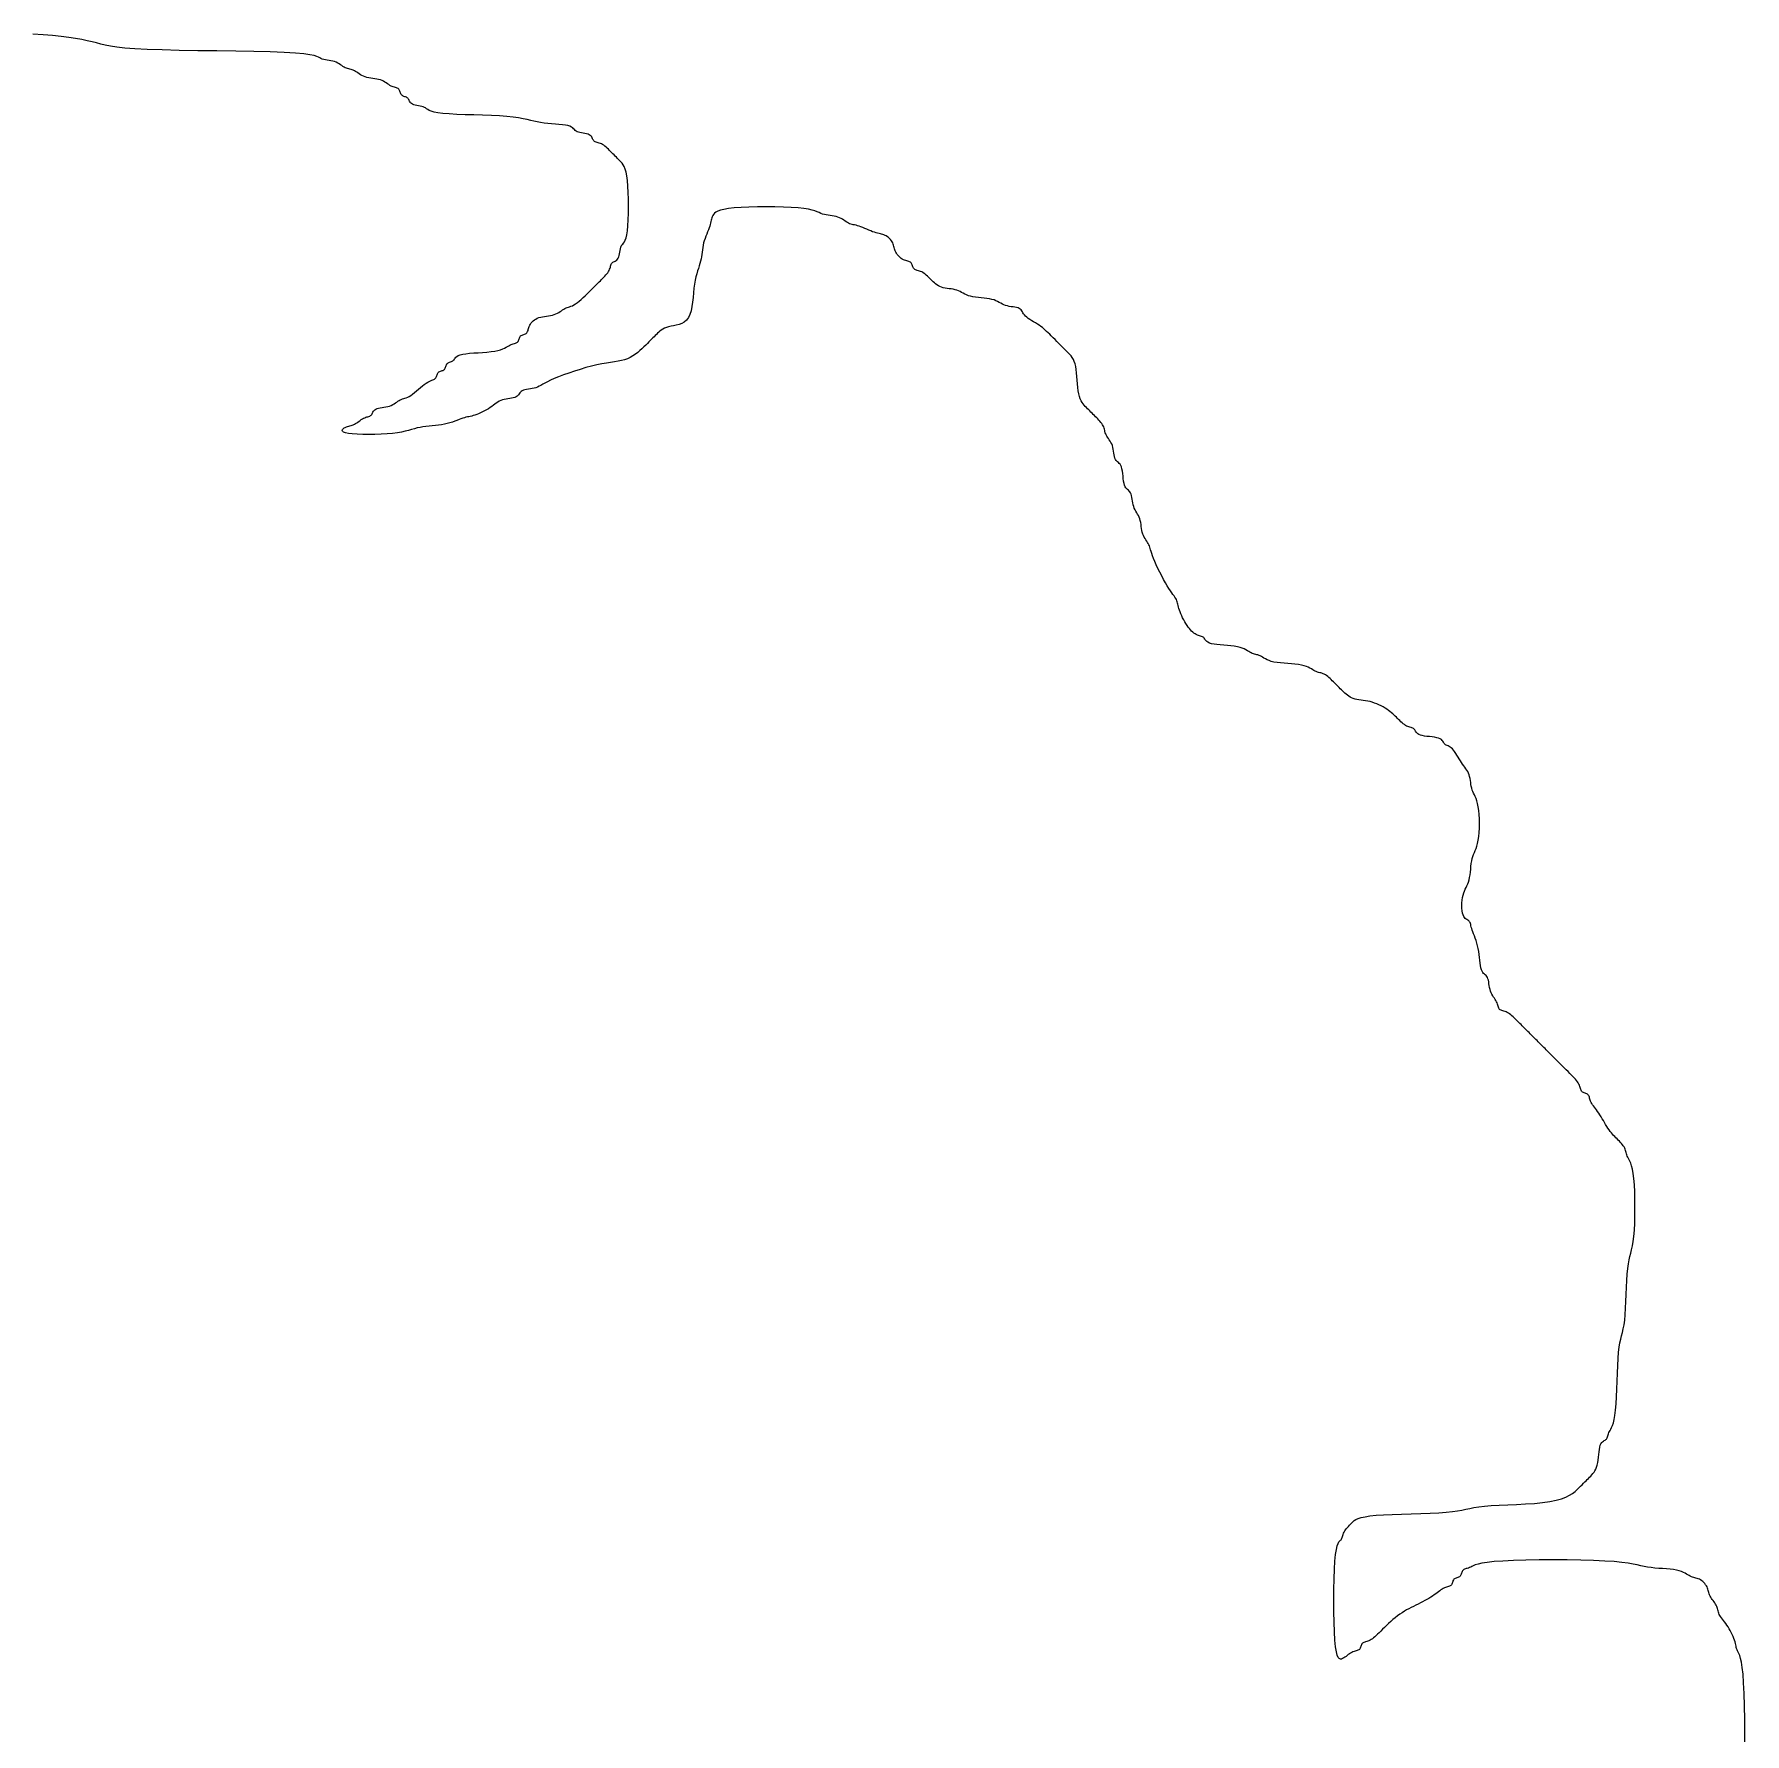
# Model space of a CAD drawing. Header units: millimetres. Extents: x 1740 to 2888, y 771 to 1500.
# Drawn here: x 1814.5 to 1889.3, y 1425.6 to 1500 of the extents above; entities that cross this region are included whole.
import ezdxf

# ---------------------------------------------------------------- set-up
doc = ezdxf.new("R2010")
doc.units = ezdxf.units.MM

# ---------------------------------------------------------------- blocks, each defined once
blk = doc.blocks.new('TREE-01')
blk.add_lwpolyline([(74.051, 4.77), (74.054, 5.386), (74.051, 5.999), (74.041, 6.587), (74.026, 7.126), (74.004, 7.594), (73.976, 7.974), (73.943, 8.272), (73.907, 8.499), (73.87, 8.668), (73.833, 8.791), (73.797, 8.878), (73.765, 8.941), (73.737, 8.993), (73.715, 9.044), (73.697, 9.094), (73.683, 9.147), (73.67, 9.202), (73.657, 9.26), (73.643, 9.321), (73.626, 9.388), (73.603, 9.46), (73.575, 9.538), (73.542, 9.62), (73.504, 9.706), (73.462, 9.793), (73.416, 9.88), (73.369, 9.966), (73.32, 10.049), (73.27, 10.126), (73.22, 10.198), (73.171, 10.265), (73.123, 10.327), (73.078, 10.385), (73.036, 10.439), (72.998, 10.492), (72.964, 10.543), (72.936, 10.593), (72.914, 10.643), (72.897, 10.693), (72.882, 10.743), (72.87, 10.793), (72.857, 10.843), (72.843, 10.893), (72.825, 10.943), (72.803, 10.993), (72.775, 11.043), (72.743, 11.093), (72.707, 11.143), (72.67, 11.193), (72.632, 11.243), (72.597, 11.293), (72.564, 11.343), (72.536, 11.393), (72.514, 11.443), (72.497, 11.493), (72.482, 11.543), (72.469, 11.593), (72.457, 11.643), (72.442, 11.693), (72.425, 11.743), (72.403, 11.793), (72.375, 11.842), (72.341, 11.891), (72.303, 11.939), (72.261, 11.984), (72.216, 12.026), (72.168, 12.064), (72.119, 12.098), (72.069, 12.126), (72.019, 12.148), (71.969, 12.165), (71.919, 12.18), (71.869, 12.192), (71.819, 12.205), (71.769, 12.219), (71.719, 12.237), (71.669, 12.259), (71.619, 12.287), (71.566, 12.319), (71.508, 12.355), (71.444, 12.392), (71.37, 12.43), (71.284, 12.465), (71.185, 12.498), (71.069, 12.526), (70.935, 12.548), (70.786, 12.565), (70.627, 12.58), (70.46, 12.592), (70.29, 12.605), (70.121, 12.619), (69.957, 12.637), (69.801, 12.659), (69.655, 12.687), (69.51, 12.719), (69.351, 12.755), (69.168, 12.792), (68.947, 12.829), (68.676, 12.865), (68.342, 12.898), (67.934, 12.925), (67.443, 12.947), (66.888, 12.963), (66.291, 12.972), (65.674, 12.975), (65.06, 12.972), (64.472, 12.963), (63.933, 12.947), (63.465, 12.925), (63.084, 12.898), (62.786, 12.865), (62.558, 12.829), (62.389, 12.792), (62.267, 12.755), (62.179, 12.719), (62.116, 12.687), (62.064, 12.659), (62.014, 12.637), (61.965, 12.619), (61.917, 12.605), (61.872, 12.592), (61.83, 12.58), (61.792, 12.565), (61.758, 12.548), (61.73, 12.526), (61.708, 12.498), (61.691, 12.465), (61.676, 12.43), (61.664, 12.392), (61.651, 12.355), (61.636, 12.319), (61.619, 12.287), (61.597, 12.259), (61.569, 12.237), (61.536, 12.219), (61.501, 12.205), (61.463, 12.192), (61.426, 12.18), (61.39, 12.165), (61.358, 12.148), (61.33, 12.126), (61.308, 12.098), (61.29, 12.065), (61.276, 12.03), (61.263, 11.992), (61.251, 11.955), (61.236, 11.92), (61.219, 11.887), (61.197, 11.859), (61.169, 11.837), (61.135, 11.82), (61.097, 11.805), (61.055, 11.793), (61.01, 11.78), (60.962, 11.765), (60.913, 11.748), (60.863, 11.726), (60.813, 11.698), (60.762, 11.664), (60.71, 11.626), (60.655, 11.584), (60.597, 11.539), (60.535, 11.492), (60.468, 11.442), (60.396, 11.393), (60.318, 11.343), (60.235, 11.293), (60.146, 11.243), (60.054, 11.193), (59.959, 11.143), (59.862, 11.093), (59.762, 11.043), (59.662, 10.993), (59.562, 10.943), (59.462, 10.892), (59.362, 10.839), (59.262, 10.784), (59.162, 10.727), (59.062, 10.665), (58.962, 10.598), (58.862, 10.526), (58.762, 10.448), (58.663, 10.366), (58.565, 10.28), (58.47, 10.193), (58.378, 10.106), (58.29, 10.02), (58.206, 9.938), (58.128, 9.86), (58.056, 9.788), (57.99, 9.722), (57.928, 9.663), (57.87, 9.61), (57.815, 9.563), (57.762, 9.522), (57.712, 9.488), (57.661, 9.46), (57.611, 9.438), (57.562, 9.42), (57.515, 9.406), (57.47, 9.393), (57.428, 9.381), (57.389, 9.366), (57.356, 9.349), (57.328, 9.327), (57.306, 9.299), (57.288, 9.266), (57.274, 9.231), (57.261, 9.193), (57.248, 9.156), (57.234, 9.12), (57.217, 9.088), (57.194, 9.06), (57.166, 9.038), (57.133, 9.02), (57.095, 9.006), (57.053, 8.993), (57.008, 8.981), (56.96, 8.966), (56.911, 8.949), (56.861, 8.927), (56.811, 8.899), (56.761, 8.866), (56.711, 8.831), (56.661, 8.793), (56.611, 8.756), (56.561, 8.721), (56.511, 8.688), (56.461, 8.66), (56.411, 8.64), (56.362, 8.635), (56.314, 8.655), (56.269, 8.71), (56.227, 8.809), (56.189, 8.96), (56.155, 9.174), (56.127, 9.46), (56.105, 9.822), (56.09, 10.245), (56.08, 10.709), (56.077, 11.193), (56.08, 11.677), (56.09, 12.14), (56.105, 12.563), (56.127, 12.925), (56.155, 13.212), (56.188, 13.427), (56.223, 13.584), (56.261, 13.692), (56.298, 13.762), (56.334, 13.806), (56.366, 13.835), (56.394, 13.859), (56.416, 13.887), (56.434, 13.92), (56.448, 13.958), (56.461, 14), (56.474, 14.045), (56.488, 14.093), (56.505, 14.142), (56.527, 14.192), (56.555, 14.242), (56.589, 14.292), (56.627, 14.342), (56.669, 14.392), (56.714, 14.442), (56.762, 14.492), (56.811, 14.542), (56.861, 14.592), (56.912, 14.641), (56.971, 14.691), (57.046, 14.738), (57.144, 14.783), (57.274, 14.825), (57.443, 14.863), (57.658, 14.897), (57.928, 14.925), (58.257, 14.947), (58.633, 14.964), (59.04, 14.979), (59.462, 14.992), (59.885, 15.004), (60.292, 15.019), (60.668, 15.036), (60.997, 15.058), (61.268, 15.086), (61.492, 15.119), (61.682, 15.154), (61.855, 15.191), (62.025, 15.229), (62.207, 15.264), (62.415, 15.297), (62.664, 15.325), (62.965, 15.347), (63.309, 15.365), (63.683, 15.382), (64.073, 15.4), (64.467, 15.42), (64.85, 15.447), (65.209, 15.481), (65.532, 15.525), (65.808, 15.581), (66.04, 15.647), (66.232, 15.72), (66.391, 15.8), (66.522, 15.882), (66.63, 15.965), (66.721, 16.047), (66.8, 16.124), (66.872, 16.196), (66.938, 16.263), (67, 16.325), (67.058, 16.383), (67.113, 16.438), (67.166, 16.49), (67.216, 16.541), (67.267, 16.591), (67.317, 16.641), (67.366, 16.693), (67.413, 16.748), (67.458, 16.808), (67.5, 16.873), (67.539, 16.947), (67.572, 17.03), (67.6, 17.124), (67.622, 17.23), (67.64, 17.344), (67.654, 17.463), (67.667, 17.582), (67.68, 17.699), (67.694, 17.808), (67.711, 17.907), (67.734, 17.991), (67.761, 18.057), (67.794, 18.107), (67.83, 18.145), (67.867, 18.174), (67.904, 18.196), (67.94, 18.215), (67.972, 18.235), (68, 18.257), (68.022, 18.285), (68.04, 18.319), (68.054, 18.357), (68.067, 18.399), (68.08, 18.444), (68.094, 18.491), (68.112, 18.541), (68.134, 18.59), (68.162, 18.641), (68.194, 18.699), (68.23, 18.768), (68.267, 18.857), (68.304, 18.97), (68.34, 19.115), (68.373, 19.297), (68.401, 19.523), (68.423, 19.796), (68.44, 20.107), (68.455, 20.442), (68.467, 20.79), (68.48, 21.137), (68.494, 21.473), (68.512, 21.783), (68.534, 22.056), (68.562, 22.283), (68.594, 22.471), (68.63, 22.634), (68.667, 22.781), (68.705, 22.925), (68.74, 23.078), (68.773, 23.251), (68.801, 23.456), (68.823, 23.7), (68.84, 23.978), (68.855, 24.278), (68.867, 24.588), (68.88, 24.899), (68.895, 25.199), (68.912, 25.476), (68.934, 25.721), (68.962, 25.926), (68.995, 26.099), (69.03, 26.252), (69.068, 26.396), (69.105, 26.543), (69.141, 26.706), (69.173, 26.894), (69.201, 27.121), (69.223, 27.394), (69.239, 27.704), (69.248, 28.039), (69.251, 28.387), (69.248, 28.735), (69.239, 29.07), (69.223, 29.381), (69.201, 29.654), (69.173, 29.88), (69.141, 30.062), (69.105, 30.207), (69.068, 30.32), (69.03, 30.409), (68.995, 30.478), (68.962, 30.536), (68.934, 30.587), (68.912, 30.637), (68.895, 30.687), (68.88, 30.737), (68.867, 30.787), (68.855, 30.837), (68.84, 30.887), (68.823, 30.936), (68.801, 30.986), (68.773, 31.036), (68.739, 31.086), (68.701, 31.136), (68.659, 31.186), (68.614, 31.236), (68.566, 31.286), (68.517, 31.336), (68.467, 31.386), (68.417, 31.436), (68.367, 31.487), (68.317, 31.54), (68.267, 31.595), (68.217, 31.653), (68.167, 31.714), (68.117, 31.781), (68.067, 31.853), (68.017, 31.931), (67.967, 32.013), (67.917, 32.099), (67.867, 32.186), (67.817, 32.273), (67.767, 32.359), (67.717, 32.441), (67.667, 32.519), (67.617, 32.591), (67.568, 32.658), (67.52, 32.72), (67.475, 32.778), (67.433, 32.832), (67.395, 32.885), (67.361, 32.936), (67.333, 32.986), (67.311, 33.036), (67.294, 33.085), (67.279, 33.132), (67.267, 33.177), (67.254, 33.22), (67.24, 33.258), (67.222, 33.291), (67.2, 33.319), (67.172, 33.341), (67.139, 33.359), (67.104, 33.373), (67.066, 33.386), (67.029, 33.398), (66.994, 33.413), (66.961, 33.43), (66.933, 33.452), (66.911, 33.48), (66.893, 33.514), (66.879, 33.552), (66.866, 33.594), (66.854, 33.639), (66.839, 33.687), (66.822, 33.736), (66.8, 33.786), (66.772, 33.836), (66.737, 33.887), (66.697, 33.939), (66.65, 33.994), (66.596, 34.052), (66.537, 34.114), (66.471, 34.18), (66.399, 34.252), (66.322, 34.33), (66.239, 34.412), (66.153, 34.498), (66.066, 34.585), (65.979, 34.673), (65.893, 34.758), (65.81, 34.841), (65.732, 34.919), (65.66, 34.991), (65.594, 35.057), (65.532, 35.119), (65.474, 35.177), (65.419, 35.232), (65.367, 35.284), (65.316, 35.335), (65.266, 35.385), (65.215, 35.435), (65.165, 35.485), (65.115, 35.535), (65.065, 35.585), (65.015, 35.635), (64.965, 35.685), (64.915, 35.735), (64.865, 35.785), (64.815, 35.835), (64.765, 35.885), (64.715, 35.935), (64.665, 35.985), (64.615, 36.035), (64.565, 36.085), (64.515, 36.135), (64.465, 36.185), (64.415, 36.235), (64.365, 36.285), (64.315, 36.335), (64.265, 36.385), (64.215, 36.435), (64.165, 36.485), (64.115, 36.535), (64.065, 36.585), (64.015, 36.635), (63.965, 36.684), (63.915, 36.731), (63.865, 36.776), (63.815, 36.818), (63.765, 36.857), (63.715, 36.89), (63.665, 36.918), (63.615, 36.94), (63.566, 36.958), (63.518, 36.972), (63.473, 36.985), (63.431, 36.997), (63.393, 37.012), (63.359, 37.029), (63.331, 37.051), (63.309, 37.079), (63.292, 37.113), (63.277, 37.151), (63.264, 37.193), (63.252, 37.238), (63.237, 37.286), (63.22, 37.335), (63.198, 37.384), (63.17, 37.435), (63.137, 37.485), (63.102, 37.538), (63.064, 37.593), (63.027, 37.651), (62.991, 37.712), (62.959, 37.779), (62.931, 37.851), (62.909, 37.929), (62.891, 38.01), (62.877, 38.093), (62.864, 38.176), (62.851, 38.255), (62.837, 38.329), (62.82, 38.395), (62.798, 38.451), (62.77, 38.495), (62.737, 38.531), (62.701, 38.562), (62.664, 38.592), (62.627, 38.626), (62.591, 38.666), (62.559, 38.718), (62.531, 38.784), (62.509, 38.868), (62.491, 38.967), (62.477, 39.079), (62.464, 39.201), (62.451, 39.328), (62.437, 39.459), (62.419, 39.59), (62.397, 39.717), (62.369, 39.839), (62.337, 39.954), (62.301, 40.064), (62.264, 40.167), (62.227, 40.264), (62.191, 40.354), (62.158, 40.439), (62.13, 40.517), (62.108, 40.589), (62.091, 40.654), (62.077, 40.714), (62.064, 40.767), (62.051, 40.814), (62.037, 40.854), (62.019, 40.889), (61.997, 40.917), (61.969, 40.939), (61.937, 40.958), (61.901, 40.978), (61.864, 41), (61.826, 41.029), (61.791, 41.067), (61.758, 41.117), (61.73, 41.183), (61.708, 41.267), (61.693, 41.366), (61.683, 41.475), (61.68, 41.591), (61.683, 41.711), (61.693, 41.83), (61.708, 41.944), (61.73, 42.05), (61.758, 42.144), (61.791, 42.229), (61.826, 42.307), (61.864, 42.383), (61.901, 42.458), (61.937, 42.537), (61.969, 42.622), (61.997, 42.716), (62.019, 42.822), (62.037, 42.937), (62.051, 43.058), (62.064, 43.183), (62.077, 43.307), (62.091, 43.428), (62.108, 43.543), (62.13, 43.649), (62.158, 43.744), (62.191, 43.83), (62.227, 43.914), (62.264, 43.999), (62.301, 44.09), (62.337, 44.193), (62.369, 44.311), (62.397, 44.449), (62.419, 44.61), (62.435, 44.79), (62.444, 44.983), (62.447, 45.182), (62.444, 45.381), (62.435, 45.574), (62.419, 45.754), (62.397, 45.915), (62.369, 46.053), (62.337, 46.17), (62.301, 46.27), (62.264, 46.357), (62.227, 46.434), (62.191, 46.506), (62.158, 46.576), (62.13, 46.648), (62.108, 46.726), (62.091, 46.809), (62.077, 46.894), (62.064, 46.981), (62.051, 47.069), (62.037, 47.154), (62.019, 47.237), (61.997, 47.315), (61.969, 47.387), (61.936, 47.454), (61.897, 47.519), (61.855, 47.581), (61.81, 47.644), (61.763, 47.708), (61.713, 47.776), (61.664, 47.848), (61.614, 47.926), (61.564, 48.007), (61.513, 48.09), (61.463, 48.173), (61.413, 48.252), (61.363, 48.326), (61.313, 48.392), (61.263, 48.448), (61.213, 48.492), (61.164, 48.526), (61.117, 48.552), (61.072, 48.573), (61.029, 48.59), (60.991, 48.607), (60.958, 48.625), (60.93, 48.648), (60.907, 48.675), (60.888, 48.708), (60.869, 48.744), (60.846, 48.781), (60.818, 48.818), (60.78, 48.854), (60.729, 48.886), (60.663, 48.914), (60.579, 48.936), (60.482, 48.954), (60.375, 48.968), (60.263, 48.981), (60.151, 48.994), (60.044, 49.008), (59.946, 49.025), (59.863, 49.047), (59.796, 49.075), (59.746, 49.108), (59.708, 49.144), (59.679, 49.181), (59.657, 49.218), (59.637, 49.254), (59.618, 49.286), (59.596, 49.314), (59.568, 49.336), (59.534, 49.354), (59.496, 49.368), (59.454, 49.381), (59.409, 49.393), (59.361, 49.408), (59.312, 49.425), (59.262, 49.447), (59.212, 49.475), (59.162, 49.509), (59.112, 49.547), (59.062, 49.589), (59.012, 49.634), (58.962, 49.682), (58.912, 49.731), (58.862, 49.781), (58.812, 49.831), (58.761, 49.881), (58.708, 49.931), (58.654, 49.981), (58.596, 50.03), (58.534, 50.08), (58.467, 50.13), (58.395, 50.18), (58.317, 50.23), (58.234, 50.279), (58.145, 50.327), (58.053, 50.372), (57.958, 50.414), (57.86, 50.452), (57.761, 50.486), (57.661, 50.514), (57.561, 50.536), (57.462, 50.553), (57.365, 50.568), (57.27, 50.58), (57.177, 50.593), (57.089, 50.607), (57.006, 50.625), (56.928, 50.647), (56.856, 50.675), (56.789, 50.708), (56.727, 50.747), (56.669, 50.789), (56.614, 50.834), (56.562, 50.881), (56.511, 50.93), (56.461, 50.98), (56.411, 51.03), (56.361, 51.08), (56.311, 51.13), (56.261, 51.18), (56.211, 51.23), (56.161, 51.28), (56.111, 51.33), (56.061, 51.38), (56.01, 51.43), (55.96, 51.479), (55.91, 51.527), (55.86, 51.572), (55.81, 51.614), (55.76, 51.652), (55.71, 51.685), (55.66, 51.713), (55.61, 51.735), (55.56, 51.753), (55.51, 51.767), (55.46, 51.78), (55.41, 51.793), (55.36, 51.807), (55.31, 51.824), (55.26, 51.847), (55.21, 51.874), (55.157, 51.907), (55.099, 51.943), (55.035, 51.98), (54.961, 52.017), (54.876, 52.053), (54.776, 52.085), (54.66, 52.113), (54.526, 52.135), (54.378, 52.153), (54.221, 52.167), (54.059, 52.18), (53.898, 52.193), (53.741, 52.207), (53.593, 52.224), (53.459, 52.246), (53.343, 52.274), (53.243, 52.307), (53.158, 52.343), (53.084, 52.38), (53.019, 52.417), (52.962, 52.453), (52.909, 52.485), (52.859, 52.513), (52.809, 52.535), (52.759, 52.553), (52.709, 52.567), (52.659, 52.58), (52.609, 52.592), (52.559, 52.607), (52.509, 52.624), (52.459, 52.646), (52.408, 52.674), (52.355, 52.707), (52.298, 52.742), (52.233, 52.78), (52.16, 52.817), (52.074, 52.853), (51.974, 52.885), (51.858, 52.913), (51.725, 52.935), (51.578, 52.952), (51.423, 52.967), (51.266, 52.98), (51.112, 52.992), (50.967, 53.007), (50.836, 53.024), (50.724, 53.046), (50.636, 53.074), (50.569, 53.107), (50.519, 53.142), (50.482, 53.18), (50.455, 53.217), (50.434, 53.252), (50.413, 53.285), (50.391, 53.313), (50.363, 53.335), (50.329, 53.352), (50.291, 53.367), (50.249, 53.379), (50.204, 53.392), (50.156, 53.407), (50.107, 53.424), (50.057, 53.446), (50.007, 53.474), (49.957, 53.509), (49.907, 53.549), (49.857, 53.596), (49.807, 53.649), (49.757, 53.709), (49.707, 53.774), (49.657, 53.846), (49.607, 53.924), (49.558, 54.006), (49.51, 54.092), (49.465, 54.179), (49.423, 54.266), (49.385, 54.352), (49.352, 54.435), (49.324, 54.512), (49.301, 54.584), (49.284, 54.651), (49.27, 54.713), (49.257, 54.771), (49.244, 54.825), (49.23, 54.878), (49.212, 54.929), (49.19, 54.979), (49.162, 55.029), (49.128, 55.082), (49.087, 55.139), (49.04, 55.204), (48.987, 55.278), (48.927, 55.363), (48.862, 55.463), (48.79, 55.579), (48.712, 55.712), (48.63, 55.86), (48.547, 56.017), (48.465, 56.179), (48.385, 56.34), (48.312, 56.497), (48.245, 56.645), (48.19, 56.778), (48.145, 56.894), (48.111, 56.994), (48.085, 57.079), (48.065, 57.153), (48.047, 57.218), (48.03, 57.275), (48.012, 57.328), (47.989, 57.378), (47.962, 57.428), (47.929, 57.479), (47.893, 57.532), (47.856, 57.586), (47.819, 57.644), (47.783, 57.706), (47.751, 57.773), (47.723, 57.845), (47.701, 57.923), (47.683, 58.005), (47.669, 58.091), (47.656, 58.178), (47.643, 58.265), (47.629, 58.351), (47.611, 58.433), (47.589, 58.511), (47.561, 58.583), (47.529, 58.651), (47.493, 58.715), (47.456, 58.778), (47.419, 58.84), (47.383, 58.905), (47.35, 58.972), (47.322, 59.044), (47.3, 59.122), (47.283, 59.204), (47.268, 59.287), (47.256, 59.369), (47.243, 59.448), (47.229, 59.522), (47.211, 59.588), (47.189, 59.644), (47.161, 59.689), (47.129, 59.724), (47.093, 59.755), (47.056, 59.786), (47.018, 59.819), (46.983, 59.86), (46.95, 59.911), (46.922, 59.977), (46.9, 60.061), (46.883, 60.159), (46.868, 60.266), (46.856, 60.377), (46.843, 60.489), (46.828, 60.596), (46.811, 60.694), (46.789, 60.777), (46.761, 60.843), (46.728, 60.895), (46.693, 60.935), (46.655, 60.969), (46.618, 60.999), (46.582, 61.03), (46.55, 61.066), (46.522, 61.11), (46.5, 61.166), (46.482, 61.232), (46.468, 61.306), (46.455, 61.385), (46.443, 61.468), (46.428, 61.551), (46.411, 61.632), (46.389, 61.71), (46.361, 61.782), (46.328, 61.849), (46.292, 61.91), (46.255, 61.968), (46.218, 62.023), (46.182, 62.076), (46.15, 62.127), (46.122, 62.177), (46.1, 62.227), (46.082, 62.277), (46.068, 62.327), (46.055, 62.377), (46.042, 62.427), (46.028, 62.477), (46.011, 62.527), (45.988, 62.577), (45.96, 62.627), (45.927, 62.677), (45.889, 62.726), (45.847, 62.776), (45.801, 62.826), (45.754, 62.876), (45.705, 62.926), (45.655, 62.976), (45.605, 63.026), (45.555, 63.076), (45.505, 63.126), (45.455, 63.176), (45.405, 63.226), (45.355, 63.276), (45.305, 63.326), (45.255, 63.376), (45.205, 63.427), (45.156, 63.479), (45.108, 63.537), (45.063, 63.601), (45.021, 63.675), (44.983, 63.761), (44.949, 63.86), (44.921, 63.976), (44.899, 64.11), (44.882, 64.257), (44.867, 64.414), (44.854, 64.576), (44.842, 64.738), (44.827, 64.895), (44.81, 65.042), (44.788, 65.176), (44.76, 65.292), (44.725, 65.392), (44.685, 65.48), (44.638, 65.559), (44.584, 65.631), (44.525, 65.701), (44.459, 65.77), (44.387, 65.842), (44.31, 65.92), (44.227, 66.003), (44.141, 66.088), (44.054, 66.175), (43.967, 66.263), (43.881, 66.348), (43.798, 66.431), (43.72, 66.509), (43.648, 66.581), (43.581, 66.647), (43.516, 66.709), (43.454, 66.767), (43.391, 66.822), (43.327, 66.874), (43.259, 66.925), (43.187, 66.975), (43.109, 67.025), (43.027, 67.075), (42.944, 67.125), (42.862, 67.175), (42.782, 67.225), (42.708, 67.275), (42.642, 67.325), (42.587, 67.375), (42.542, 67.425), (42.507, 67.474), (42.479, 67.521), (42.453, 67.567), (42.428, 67.609), (42.399, 67.647), (42.364, 67.68), (42.32, 67.708), (42.264, 67.73), (42.198, 67.748), (42.124, 67.762), (42.045, 67.775), (41.962, 67.788), (41.879, 67.802), (41.797, 67.819), (41.719, 67.842), (41.647, 67.869), (41.579, 67.902), (41.512, 67.938), (41.444, 67.975), (41.373, 68.012), (41.297, 68.048), (41.213, 68.08), (41.119, 68.108), (41.013, 68.13), (40.898, 68.148), (40.777, 68.162), (40.652, 68.175), (40.528, 68.188), (40.406, 68.202), (40.291, 68.219), (40.185, 68.241), (40.091, 68.269), (40.007, 68.302), (39.931, 68.337), (39.86, 68.375), (39.792, 68.412), (39.726, 68.448), (39.657, 68.48), (39.585, 68.508), (39.507, 68.53), (39.424, 68.548), (39.339, 68.562), (39.251, 68.575), (39.164, 68.587), (39.078, 68.602), (38.996, 68.619), (38.918, 68.641), (38.846, 68.669), (38.779, 68.703), (38.717, 68.741), (38.659, 68.783), (38.605, 68.828), (38.552, 68.876), (38.501, 68.925), (38.451, 68.975), (38.401, 69.024), (38.351, 69.073), (38.301, 69.121), (38.251, 69.166), (38.201, 69.208), (38.151, 69.246), (38.101, 69.28), (38.051, 69.308), (38.001, 69.33), (37.952, 69.347), (37.904, 69.362), (37.859, 69.374), (37.817, 69.387), (37.779, 69.401), (37.745, 69.419), (37.717, 69.441), (37.695, 69.469), (37.678, 69.501), (37.663, 69.537), (37.651, 69.574), (37.638, 69.612), (37.623, 69.647), (37.606, 69.68), (37.584, 69.708), (37.556, 69.73), (37.522, 69.747), (37.484, 69.762), (37.442, 69.774), (37.397, 69.787), (37.349, 69.801), (37.3, 69.819), (37.25, 69.841), (37.2, 69.869), (37.151, 69.902), (37.104, 69.941), (37.059, 69.983), (37.016, 70.028), (36.978, 70.075), (36.945, 70.124), (36.917, 70.174), (36.895, 70.224), (36.877, 70.274), (36.863, 70.324), (36.85, 70.374), (36.837, 70.424), (36.823, 70.474), (36.806, 70.524), (36.783, 70.574), (36.755, 70.624), (36.722, 70.673), (36.684, 70.72), (36.642, 70.766), (36.596, 70.808), (36.549, 70.846), (36.5, 70.879), (36.45, 70.907), (36.4, 70.929), (36.349, 70.947), (36.296, 70.961), (36.241, 70.974), (36.183, 70.987), (36.122, 71.001), (36.055, 71.018), (35.983, 71.041), (35.905, 71.068), (35.822, 71.101), (35.737, 71.137), (35.649, 71.174), (35.562, 71.211), (35.476, 71.247), (35.394, 71.279), (35.316, 71.307), (35.244, 71.329), (35.177, 71.347), (35.115, 71.361), (35.057, 71.374), (35.003, 71.387), (34.95, 71.401), (34.899, 71.418), (34.849, 71.44), (34.799, 71.468), (34.748, 71.501), (34.695, 71.536), (34.641, 71.574), (34.583, 71.611), (34.521, 71.647), (34.454, 71.679), (34.382, 71.707), (34.304, 71.729), (34.222, 71.747), (34.136, 71.761), (34.049, 71.774), (33.961, 71.786), (33.876, 71.801), (33.793, 71.818), (33.715, 71.84), (33.642, 71.868), (33.567, 71.901), (33.483, 71.936), (33.382, 71.974), (33.255, 72.011), (33.096, 72.046), (32.896, 72.079), (32.648, 72.107), (32.347, 72.129), (32.004, 72.144), (31.632, 72.154), (31.247, 72.157), (30.862, 72.154), (30.49, 72.144), (30.147, 72.129), (29.846, 72.107), (29.598, 72.079), (29.4, 72.045), (29.246, 72.007), (29.129, 71.965), (29.044, 71.92), (28.983, 71.873), (28.942, 71.824), (28.912, 71.774), (28.89, 71.724), (28.873, 71.673), (28.858, 71.62), (28.846, 71.565), (28.833, 71.507), (28.819, 71.446), (28.801, 71.379), (28.779, 71.307), (28.751, 71.229), (28.719, 71.146), (28.683, 71.058), (28.646, 70.966), (28.608, 70.87), (28.573, 70.773), (28.54, 70.674), (28.512, 70.574), (28.49, 70.474), (28.473, 70.374), (28.458, 70.274), (28.446, 70.174), (28.433, 70.074), (28.418, 69.974), (28.401, 69.874), (28.379, 69.774), (28.351, 69.674), (28.318, 69.571), (28.283, 69.464), (28.245, 69.349), (28.208, 69.226), (28.172, 69.09), (28.14, 68.941), (28.112, 68.775), (28.09, 68.591), (28.07, 68.396), (28.051, 68.194), (28.029, 67.992), (28, 67.796), (27.962, 67.612), (27.911, 67.448), (27.845, 67.308), (27.761, 67.198), (27.663, 67.115), (27.553, 67.053), (27.437, 67.008), (27.317, 66.976), (27.198, 66.952), (27.084, 66.931), (26.978, 66.909), (26.884, 66.881), (26.801, 66.847), (26.727, 66.809), (26.661, 66.767), (26.602, 66.722), (26.547, 66.674), (26.495, 66.625), (26.444, 66.575), (26.394, 66.525), (26.343, 66.474), (26.291, 66.422), (26.236, 66.367), (26.178, 66.309), (26.116, 66.247), (26.05, 66.181), (25.977, 66.109), (25.899, 66.031), (25.815, 65.949), (25.724, 65.866), (25.627, 65.784), (25.524, 65.705), (25.415, 65.631), (25.299, 65.565), (25.177, 65.509), (25.049, 65.465), (24.912, 65.43), (24.767, 65.401), (24.61, 65.376), (24.441, 65.35), (24.258, 65.322), (24.059, 65.287), (23.843, 65.242), (23.61, 65.187), (23.364, 65.121), (23.111, 65.047), (22.859, 64.967), (22.613, 64.885), (22.38, 64.802), (22.165, 64.72), (21.975, 64.643), (21.815, 64.571), (21.681, 64.505), (21.57, 64.446), (21.475, 64.393), (21.393, 64.346), (21.319, 64.305), (21.248, 64.271), (21.175, 64.243), (21.097, 64.221), (21.015, 64.203), (20.932, 64.189), (20.85, 64.176), (20.77, 64.163), (20.696, 64.149), (20.63, 64.132), (20.575, 64.109), (20.53, 64.082), (20.495, 64.049), (20.467, 64.013), (20.441, 63.976), (20.416, 63.939), (20.387, 63.903), (20.352, 63.871), (20.308, 63.843), (20.252, 63.821), (20.186, 63.803), (20.112, 63.789), (20.033, 63.776), (19.95, 63.763), (19.867, 63.749), (19.785, 63.732), (19.707, 63.71), (19.635, 63.682), (19.568, 63.648), (19.503, 63.61), (19.441, 63.568), (19.378, 63.523), (19.313, 63.475), (19.246, 63.426), (19.174, 63.376), (19.096, 63.326), (19.013, 63.277), (18.928, 63.23), (18.84, 63.185), (18.753, 63.143), (18.667, 63.105), (18.585, 63.071), (18.507, 63.043), (18.435, 63.021), (18.367, 63.003), (18.303, 62.989), (18.24, 62.976), (18.177, 62.964), (18.113, 62.949), (18.045, 62.932), (17.973, 62.91), (17.895, 62.882), (17.811, 62.849), (17.72, 62.814), (17.623, 62.776), (17.52, 62.739), (17.41, 62.704), (17.295, 62.671), (17.173, 62.643), (17.045, 62.621), (16.912, 62.604), (16.776, 62.589), (16.639, 62.577), (16.502, 62.564), (16.366, 62.549), (16.233, 62.532), (16.105, 62.51), (15.983, 62.482), (15.862, 62.45), (15.737, 62.414), (15.605, 62.377), (15.461, 62.339), (15.299, 62.304), (15.115, 62.271), (14.905, 62.243), (14.666, 62.221), (14.406, 62.206), (14.134, 62.196), (13.863, 62.193), (13.6, 62.196), (13.357, 62.206), (13.144, 62.221), (12.97, 62.243), (12.844, 62.271), (12.762, 62.304), (12.717, 62.339), (12.704, 62.377), (12.715, 62.414), (12.745, 62.45), (12.788, 62.482), (12.837, 62.51), (12.887, 62.532), (12.937, 62.549), (12.987, 62.564), (13.037, 62.577), (13.087, 62.589), (13.137, 62.604), (13.187, 62.621), (13.237, 62.643), (13.287, 62.671), (13.337, 62.704), (13.387, 62.739), (13.437, 62.776), (13.487, 62.814), (13.537, 62.849), (13.587, 62.882), (13.637, 62.91), (13.687, 62.932), (13.736, 62.949), (13.784, 62.964), (13.829, 62.976), (13.871, 62.989), (13.909, 63.003), (13.943, 63.021), (13.971, 63.043), (13.993, 63.071), (14.012, 63.103), (14.028, 63.139), (14.046, 63.176), (14.067, 63.214), (14.093, 63.249), (14.127, 63.282), (14.171, 63.31), (14.227, 63.332), (14.293, 63.349), (14.367, 63.364), (14.446, 63.376), (14.529, 63.389), (14.612, 63.403), (14.694, 63.421), (14.771, 63.443), (14.843, 63.471), (14.91, 63.503), (14.972, 63.539), (15.03, 63.576), (15.085, 63.613), (15.137, 63.649), (15.188, 63.682), (15.238, 63.71), (15.288, 63.732), (15.339, 63.75), (15.392, 63.767), (15.447, 63.784), (15.505, 63.805), (15.567, 63.831), (15.633, 63.865), (15.705, 63.909), (15.783, 63.965), (15.866, 64.03), (15.951, 64.102), (16.039, 64.176), (16.126, 64.25), (16.212, 64.322), (16.294, 64.387), (16.372, 64.443), (16.444, 64.487), (16.51, 64.521), (16.569, 64.547), (16.622, 64.568), (16.669, 64.585), (16.71, 64.602), (16.744, 64.62), (16.772, 64.643), (16.795, 64.67), (16.812, 64.703), (16.826, 64.739), (16.839, 64.776), (16.852, 64.813), (16.866, 64.849), (16.884, 64.881), (16.906, 64.909), (16.934, 64.931), (16.966, 64.949), (17.002, 64.963), (17.039, 64.976), (17.077, 64.989), (17.112, 65.003), (17.145, 65.02), (17.173, 65.042), (17.195, 65.07), (17.212, 65.103), (17.227, 65.138), (17.239, 65.176), (17.252, 65.213), (17.267, 65.249), (17.284, 65.281), (17.306, 65.309), (17.334, 65.331), (17.367, 65.349), (17.402, 65.363), (17.44, 65.376), (17.477, 65.388), (17.512, 65.403), (17.545, 65.42), (17.573, 65.442), (17.596, 65.47), (17.617, 65.503), (17.641, 65.538), (17.673, 65.576), (17.718, 65.613), (17.779, 65.648), (17.863, 65.681), (17.973, 65.709), (18.113, 65.731), (18.276, 65.748), (18.457, 65.763), (18.649, 65.776), (18.843, 65.788), (19.033, 65.803), (19.212, 65.82), (19.374, 65.842), (19.512, 65.87), (19.628, 65.903), (19.726, 65.938), (19.807, 65.975), (19.877, 66.013), (19.937, 66.048), (19.99, 66.081), (20.041, 66.109), (20.091, 66.131), (20.14, 66.148), (20.187, 66.163), (20.233, 66.175), (20.275, 66.188), (20.313, 66.202), (20.346, 66.22), (20.374, 66.242), (20.397, 66.27), (20.414, 66.302), (20.428, 66.338), (20.441, 66.375), (20.454, 66.413), (20.468, 66.448), (20.486, 66.481), (20.508, 66.509), (20.536, 66.531), (20.568, 66.548), (20.604, 66.563), (20.641, 66.575), (20.679, 66.588), (20.714, 66.602), (20.747, 66.62), (20.775, 66.642), (20.797, 66.67), (20.814, 66.703), (20.829, 66.742), (20.841, 66.784), (20.854, 66.829), (20.868, 66.876), (20.886, 66.925), (20.908, 66.975), (20.936, 67.025), (20.971, 67.074), (21.011, 67.122), (21.058, 67.167), (21.111, 67.209), (21.171, 67.247), (21.236, 67.28), (21.308, 67.308), (21.386, 67.331), (21.469, 67.348), (21.555, 67.362), (21.642, 67.375), (21.729, 67.388), (21.815, 67.402), (21.897, 67.42), (21.975, 67.442), (22.047, 67.47), (22.114, 67.502), (22.176, 67.538), (22.234, 67.575), (22.289, 67.612), (22.341, 67.648), (22.392, 67.68), (22.442, 67.708), (22.492, 67.731), (22.543, 67.749), (22.596, 67.766), (22.651, 67.783), (22.709, 67.804), (22.771, 67.83), (22.837, 67.864), (22.909, 67.908), (22.987, 67.964), (23.07, 68.03), (23.155, 68.104), (23.243, 68.183), (23.33, 68.266), (23.416, 68.349), (23.498, 68.43), (23.576, 68.508), (23.648, 68.58), (23.715, 68.647), (23.777, 68.708), (23.835, 68.766), (23.89, 68.821), (23.942, 68.874), (23.993, 68.924), (24.043, 68.975), (24.093, 69.025), (24.142, 69.075), (24.19, 69.124), (24.235, 69.174), (24.277, 69.224), (24.315, 69.274), (24.349, 69.324), (24.377, 69.374), (24.399, 69.424), (24.416, 69.473), (24.431, 69.521), (24.443, 69.566), (24.456, 69.608), (24.47, 69.646), (24.488, 69.68), (24.51, 69.708), (24.538, 69.73), (24.57, 69.748), (24.606, 69.765), (24.643, 69.783), (24.681, 69.803), (24.716, 69.829), (24.749, 69.863), (24.777, 69.908), (24.799, 69.963), (24.816, 70.028), (24.831, 70.1), (24.844, 70.174), (24.856, 70.249), (24.871, 70.32), (24.888, 70.385), (24.91, 70.441), (24.938, 70.486), (24.971, 70.526), (25.006, 70.57), (25.044, 70.624), (25.081, 70.697), (25.117, 70.797), (25.149, 70.931), (25.177, 71.107), (25.199, 71.33), (25.215, 71.591), (25.224, 71.879), (25.227, 72.182), (25.224, 72.488), (25.215, 72.785), (25.199, 73.062), (25.177, 73.307), (25.149, 73.51), (25.116, 73.676), (25.077, 73.809), (25.035, 73.915), (24.99, 73.998), (24.943, 74.066), (24.893, 74.122), (24.844, 74.173), (24.794, 74.223), (24.743, 74.273), (24.693, 74.323), (24.643, 74.373), (24.593, 74.423), (24.543, 74.473), (24.493, 74.523), (24.443, 74.573), (24.393, 74.623), (24.343, 74.672), (24.293, 74.719), (24.243, 74.764), (24.193, 74.806), (24.143, 74.845), (24.093, 74.878), (24.043, 74.906), (23.993, 74.928), (23.944, 74.946), (23.897, 74.96), (23.851, 74.973), (23.809, 74.985), (23.771, 75), (23.738, 75.017), (23.71, 75.039), (23.687, 75.067), (23.669, 75.1), (23.652, 75.135), (23.635, 75.173), (23.614, 75.21), (23.588, 75.245), (23.554, 75.278), (23.509, 75.306), (23.454, 75.328), (23.389, 75.345), (23.317, 75.36), (23.243, 75.373), (23.168, 75.385), (23.097, 75.4), (23.032, 75.417), (22.976, 75.439), (22.931, 75.467), (22.895, 75.5), (22.861, 75.535), (22.826, 75.572), (22.784, 75.61), (22.732, 75.645), (22.664, 75.678), (22.576, 75.706), (22.464, 75.728), (22.332, 75.745), (22.184, 75.76), (22.025, 75.772), (21.86, 75.785), (21.694, 75.799), (21.531, 75.817), (21.375, 75.839), (21.23, 75.867), (21.089, 75.899), (20.946, 75.935), (20.791, 75.972), (20.618, 76.01), (20.418, 76.045), (20.184, 76.078), (19.908, 76.106), (19.585, 76.128), (19.226, 76.145), (18.845, 76.16), (18.457, 76.172), (18.074, 76.185), (17.713, 76.199), (17.385, 76.217), (17.106, 76.239), (16.886, 76.267), (16.718, 76.299), (16.595, 76.335), (16.506, 76.372), (16.442, 76.409), (16.393, 76.445), (16.351, 76.478), (16.306, 76.505), (16.25, 76.528), (16.185, 76.545), (16.113, 76.559), (16.039, 76.572), (15.964, 76.585), (15.893, 76.599), (15.828, 76.617), (15.772, 76.639), (15.728, 76.667), (15.694, 76.699), (15.668, 76.735), (15.647, 76.772), (15.629, 76.809), (15.612, 76.845), (15.594, 76.878), (15.572, 76.905), (15.544, 76.927), (15.511, 76.945), (15.476, 76.959), (15.438, 76.972), (15.401, 76.985), (15.365, 76.999), (15.333, 77.017), (15.305, 77.039), (15.283, 77.067), (15.265, 77.099), (15.251, 77.135), (15.238, 77.172), (15.226, 77.209), (15.211, 77.245), (15.194, 77.277), (15.172, 77.305), (15.144, 77.327), (15.11, 77.345), (15.072, 77.359), (15.03, 77.372), (14.985, 77.385), (14.937, 77.399), (14.888, 77.416), (14.838, 77.439), (14.788, 77.466), (14.737, 77.499), (14.685, 77.535), (14.63, 77.572), (14.572, 77.609), (14.51, 77.645), (14.443, 77.677), (14.371, 77.705), (14.293, 77.727), (14.211, 77.745), (14.125, 77.759), (14.038, 77.772), (13.95, 77.785), (13.865, 77.799), (13.782, 77.816), (13.704, 77.838), (13.632, 77.866), (13.566, 77.899), (13.504, 77.934), (13.446, 77.972), (13.391, 78.009), (13.338, 78.045), (13.287, 78.077), (13.237, 78.105), (13.187, 78.127), (13.137, 78.145), (13.087, 78.159), (13.037, 78.172), (12.987, 78.184), (12.937, 78.199), (12.887, 78.216), (12.837, 78.238), (12.787, 78.266), (12.736, 78.299), (12.683, 78.334), (12.629, 78.372), (12.571, 78.409), (12.509, 78.444), (12.442, 78.477), (12.37, 78.505), (12.292, 78.527), (12.211, 78.544), (12.127, 78.559), (12.045, 78.572), (11.966, 78.584), (11.892, 78.599), (11.826, 78.616), (11.77, 78.638), (11.723, 78.666), (11.67, 78.699), (11.592, 78.734), (11.47, 78.771), (11.285, 78.809), (11.019, 78.844), (10.654, 78.877), (10.169, 78.905), (9.555, 78.927), (8.837, 78.944), (8.047, 78.959), (7.217, 78.971), (6.382, 78.984), (5.573, 78.998), (4.823, 79.016), (4.166, 79.038), (3.625, 79.066), (3.19, 79.099), (2.843, 79.138), (2.565, 79.18), (2.337, 79.225), (2.14, 79.272), (1.955, 79.321), (1.764, 79.371), (1.551, 79.421), (1.311, 79.47), (1.041, 79.518), (0.739, 79.563), (0.402, 79.605), (0.029, 79.643), (-0.383, 79.677), (-0.837, 79.704)])

msp = doc.modelspace()

# ---------------------------------------------------------------- block references
at = {"color": 0}
msp.add_blockref('TREE-01', (1815.262, 1420.264), dxfattribs=at)

doc.saveas('drawing.dxf')
